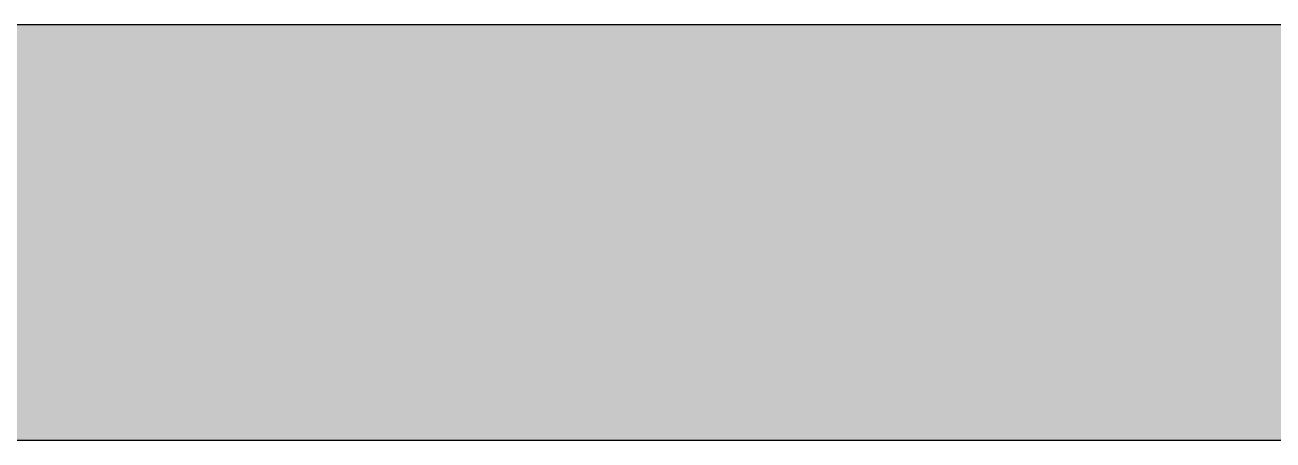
# Model space of a CAD drawing. Header units: inches. Extents: x -1176 to 1507, y -2527 to 978.
# Drawn here: x -257.8 to -197.7, y 543.7 to 563.7 of the extents above; entities that cross this region are included whole.
import ezdxf

# ---------------------------------------------------------------- set-up
doc = ezdxf.new("R2010")
doc.units = ezdxf.units.IN
doc.header["$MEASUREMENT"] = 0
doc.layers.add('A-WALL', color=113, linetype='Continuous', lineweight=18)
doc.layers.add('A-WALL-PATT', color=111, linetype='Continuous', lineweight=18)

msp = doc.modelspace()

# ---------------------------------------------------------------- hatches: boundary and pattern name
at = {"layer": 'A-WALL-PATT', "lineweight": 9}
h = msp.add_hatch(color=7, dxfattribs=at)
h.paths.add_polyline_path([(1.715, 543.684), (1.715, 563.684), (-53.535, 563.684), (-53.535, 543.684), (-23.487, 543.684)], flags=0)
h.paths.add_polyline_path([(-97.765, 543.684), (-97.765, 563.684), (-152.067, 563.684), (-152.067, 543.684), (-115.992, 543.684)], flags=0)
h.paths.add_polyline_path([(-196.298, 543.684), (-196.298, 563.684), (-264.813, 563.684), (-264.813, 543.684), (-196.933, 543.684)], flags=0)
h.paths.add_polyline_path([(-312.564, 543.684), (-309.043, 543.684), (-309.043, 563.684), (-377.558, 563.684), (-377.558, 543.684), (-324.127, 543.684)], flags=0)
h.paths.add_polyline_path([(-421.788, 543.684), (-421.788, 563.684), (-476.709, 563.684), (-476.709, 543.684), (-439.758, 543.684)], flags=0)
h.paths.add_polyline_path([(-513.709, 543.684), (-513.709, 563.684), (-590.071, 563.684), (-590.071, 543.684), (-570.071, 543.684)], flags=0)

# ---------------------------------------------------------------- linework, layer by layer
at = {"layer": 'A-WALL', "color": 8, "lineweight": 30}
for p, q in [((-196.298, 563.684), (-264.813, 563.684)), ((-264.813, 543.684), (-196.298, 543.684))]:
    msp.add_line(p, q, dxfattribs=at)

doc.saveas('drawing.dxf')
